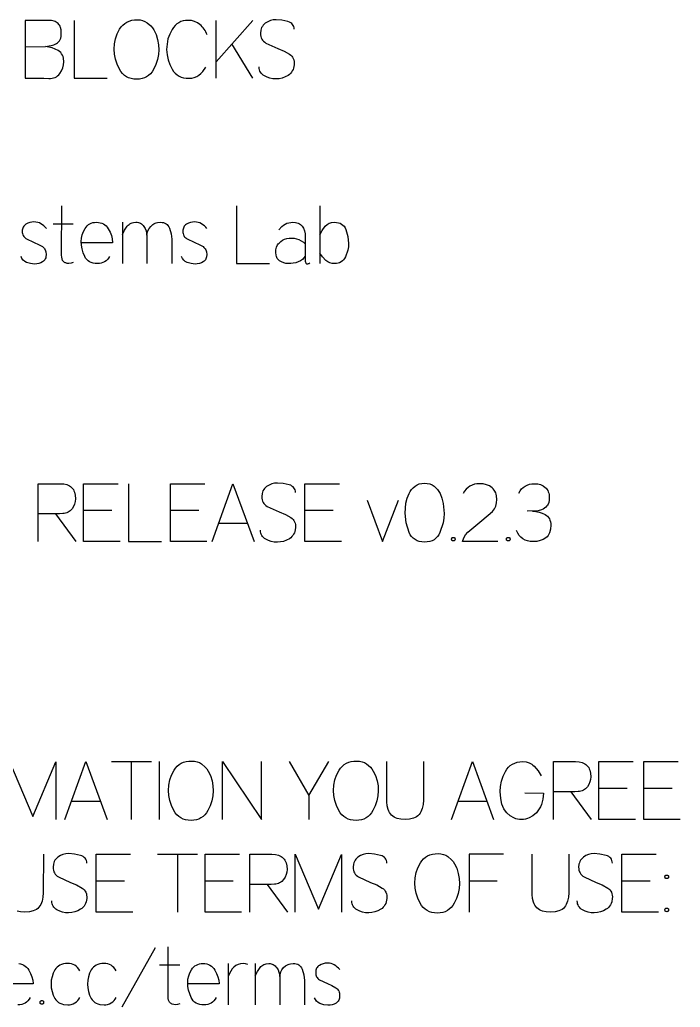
# Model space of a CAD drawing. Extents: x -1220 to 1220, y -1930 to 4067.
# Drawn here: x 51 to 896, y 2805 to 4067 of the extents above; entities that cross this region are included whole.
import ezdxf

# ---------------------------------------------------------------- set-up
doc = ezdxf.new("R2010")
doc.units = 0
doc.layers.add('TC', color=220, linetype='CONTINUOUS')

msp = doc.modelspace()

# ---------------------------------------------------------------- linework, layer by layer
at = {"layer": 'TC'}
for p, q in [((302.6, 4013.5, 0), (349.3, 4066.3, 0)), ((302.6, 3992.3, 0), (302.6, 4066.3, 0)), ((349.3, 3992.3, 0), (322.6, 4036.3, 0)), ((435.2, 3829.5, 0), (435.2, 3755.5, 0)), ((119.6, 3806, 0), (93.9, 3806, 0)), ((182.5, 3808.4, 0), (182.5, 3755.5, 0)), ((97, 3435.9, 0), (122.8, 3400.2, 0)), ((169, 3439.9, 0), (132.9, 3439.9, 0)), ((280.1, 3439.9, 0), (244, 3439.9, 0)), ((452.1, 3439.9, 0), (416, 3439.9, 0)), ((305.6, 3423.9, 0), (342.4, 3423.9, 0)), ((168.5, 3119.1, 0), (219.7, 3119.1, 0)), ((193.8, 3119.1, 0), (193.8, 3045.1, 0)), ((229.4, 3119.1, 0), (229.4, 3045.1, 0)), ((756.1, 3080.7, 0), (781.9, 3045, 0)), ((828.1, 3084.7, 0), (791.9, 3084.7, 0)), ((885.4, 3084.7, 0), (849.2, 3084.7, 0)), ((117.7, 3068.7, 0), (154.4, 3068.7, 0)), ((421.1, 3075.9, 0), (421.1, 3045.1, 0)), ((611.8, 3068.7, 0), (648.6, 3068.7, 0)), ((227.5, 3000.7, 0), (278.7, 3000.7, 0)), ((252.8, 3000.7, 0), (252.8, 2926.7, 0)), ((185.2, 2966.3, 0), (149.1, 2966.3, 0)), ((324.3, 2966.3, 0), (288.2, 2966.3, 0)), ((661.9, 2966.2, 0), (626.1, 2966.2, 0)), ((857.3, 2966.3, 0), (821.2, 2966.3, 0)), ((367.7, 2962.3, 0), (393.5, 2926.6, 0)), ((224.3, 2881.1, 0), (181.9, 2805.2, 0)), ((255.8, 2858.8, 0), (230.1, 2858.8, 0)), ((318.4, 2808.3, 0), (318.4, 2861.2, 0)), ((352.3, 2861.2, 0), (352.3, 2808.3, 0))]:
    msp.add_line(p, q, dxfattribs=at)
for points in [[(58.1, 4066.3), (58.1, 3992.3), (82, 3992.3), (88.3, 3992.1), (90.5, 3992.1), (92.6, 3992.4), (94.5, 3992.8), (96.4, 3993.5), (98.1, 3994.4), (99.6, 3995.5), (101.1, 3996.9), (102.4, 3998.4), (104.7, 4001.9), (106.3, 4005.5), (107.3, 4009.4), (107.6, 4013.3), (107.2, 4018), (106.6, 4020.1), (105.8, 4022), (104.8, 4023.7), (103.6, 4025.2), (102.1, 4026.5), (100.4, 4027.7), (96.7, 4029.7), (92.8, 4031.2), (88.6, 4032.3), (84.1, 4032.9)], [(58.1, 4032.6), (84.1, 4032.9), (91.6, 4034.1), (95, 4035.2), (98.2, 4036.7), (99.7, 4037.7), (100.9, 4038.8), (102, 4040.2), (102.9, 4041.8), (103.6, 4043.6), (104.1, 4045.6), (104.4, 4050.3), (104.2, 4054.1), (103.4, 4057.3), (102.8, 4058.8), (102.1, 4060.1), (101.3, 4061.2), (100.3, 4062.3), (99.2, 4063.2), (98, 4064.1), (96.7, 4064.7), (95.2, 4065.3), (91.8, 4066), (88, 4066.3), (58.1, 4066.3)], [(120.8, 4066.3), (120.8, 3992.3), (163, 3992.3)], [(402.2, 4055), (402.1, 4056.8), (401.7, 4058.4), (401.1, 4059.9), (400.2, 4061.2), (399.1, 4062.3), (397.7, 4063.3), (396, 4064.2), (394.1, 4064.8), (386.3, 4066.6), (379.1, 4067.1), (375.3, 4066.9), (371.8, 4066), (368.4, 4064.6), (365.2, 4062.6), (363.8, 4061.4), (362.6, 4060.1), (361.5, 4058.7), (360.6, 4057.2), (360, 4055.5), (359.5, 4053.7), (359.1, 4049.8), (359.2, 4047.7), (359.5, 4045.8), (360.1, 4044), (360.9, 4042.4), (361.8, 4040.9), (363, 4039.6), (364.5, 4038.4), (366.1, 4037.3), (381.3, 4030.4), (389.2, 4027.1), (396.2, 4023.2), (397.8, 4022), (399.1, 4020.7), (400.2, 4019.3), (401, 4017.7), (401.7, 4015.9), (402, 4014), (402.2, 4012), (402.1, 4009.7), (401.4, 4005.4), (400.7, 4003.5), (399.8, 4001.7), (398.7, 4000.1), (397.5, 3998.6), (396, 3997.2), (394.3, 3996), (390.7, 3994.1), (386.9, 3992.6), (383, 3991.8), (379, 3991.5), (375, 3991.7), (371.2, 3992.4), (367.5, 3993.6), (364.1, 3995.3), (362.5, 3996.3), (361.1, 3997.4), (360, 3998.7), (359, 4000.1), (358.3, 4001.6), (357.7, 4003.2), (357.4, 4004.9), (357.3, 4006.8)], [(119.7, 3756.8), (116.8, 3755.9), (114.1, 3755.6), (111.9, 3755.8), (110, 3756.3), (109.2, 3756.6), (108.4, 3757.1), (107.7, 3757.6), (107.1, 3758.2), (106.5, 3758.9), (106.1, 3759.7), (105.3, 3761.5), (104.9, 3763.6), (104.8, 3766.1), (104.9, 3829.5)], [(328.3, 3829.5), (328.3, 3755.5), (370.5, 3755.5)], [(166.2, 3764.8), (164.8, 3762.6), (163.3, 3760.7), (161.6, 3759.1), (159.7, 3757.8), (157.7, 3756.8), (155.5, 3756.1), (153.1, 3755.6), (150.5, 3755.5), (147.7, 3755.6), (145.1, 3756.1), (142.7, 3756.8), (140.6, 3757.8), (138.7, 3759.1), (137, 3760.7), (135.5, 3762.6), (134.3, 3764.8), (132.3, 3769.5), (130.9, 3774.2), (130.1, 3779.1), (129.8, 3783.9), (130.1, 3788.2), (131, 3792.4), (132.6, 3796.5), (134.7, 3800.4), (136, 3802.3), (137.5, 3803.9), (139.1, 3805.3), (140.8, 3806.4), (142.7, 3807.2), (144.8, 3807.9), (147, 3808.2), (149.4, 3808.4), (151.8, 3808.2), (154.1, 3807.8), (156.3, 3807.2), (158.2, 3806.2), (160, 3805.1), (161.7, 3803.6), (163.2, 3801.9), (164.5, 3799.9), (166.7, 3795.7), (168.4, 3791.4), (169.5, 3787), (170, 3782.6), (170, 3782.2), (129.7, 3782.2)], [(182.5, 3792.6), (185.2, 3798.1), (188.8, 3803.3), (189.9, 3804.5), (191, 3805.5), (192.2, 3806.4), (193.6, 3807.1), (195, 3807.6), (196.5, 3808), (199.8, 3808.4), (201.4, 3808.3), (202.9, 3808), (204.3, 3807.6), (205.6, 3807), (206.8, 3806.3), (207.9, 3805.3), (209, 3804.2), (209.9, 3803), (211.6, 3800.2), (212.8, 3797.4), (213.5, 3794.6), (213.9, 3791.7), (213.9, 3755.5)], [(213.9, 3791.7), (214.2, 3794.7), (215.1, 3797.6), (216.7, 3800.4), (218.8, 3803.1), (221.5, 3805.4), (222.9, 3806.3), (224.4, 3807), (225.9, 3807.6), (227.6, 3808), (231.1, 3808.4), (233.2, 3808.2), (235.1, 3807.9), (236.8, 3807.3), (238.3, 3806.5), (239.7, 3805.5), (240.8, 3804.2), (241.8, 3802.7), (242.6, 3801), (244.8, 3793.7), (245.6, 3786.6), (245.6, 3755.5)], [(382.4, 3798.8), (386.3, 3803), (388.4, 3804.6), (390.5, 3806), (392.8, 3807), (395.2, 3807.8), (397.7, 3808.2), (400.2, 3808.4), (404, 3808.1), (405.7, 3807.7), (407.3, 3807.1), (408.8, 3806.5), (410.1, 3805.6), (411.3, 3804.6), (412.4, 3803.5), (413.3, 3802.2), (414.1, 3800.8), (415.4, 3797.4), (416.2, 3793.5), (416.3, 3773.4), (416.3, 3760.6), (416.4, 3758.8), (416.7, 3757.3), (416.9, 3756.7), (417.2, 3756.2), (417.5, 3755.8), (417.7, 3755.7), (417.8, 3755.6), (418, 3755.4), (418.2, 3755.3), (418.5, 3755.3), (418.7, 3755.2), (419.2, 3755.2), (419.8, 3755.3), (420.4, 3755.5), (421, 3755.7), (422.4, 3756.6)], [(435.2, 3792.2), (438.1, 3797.8), (442, 3803.2), (444.4, 3805.4), (445.7, 3806.3), (447.1, 3807.1), (448.5, 3807.6), (450.1, 3808), (453.4, 3808.4), (456.2, 3808.2), (458.7, 3807.8), (460.9, 3807.1), (462.9, 3806.1), (464.6, 3804.8), (466.1, 3803.2), (467.3, 3801.4), (468.3, 3799.3), (470.9, 3790.3), (471.8, 3781.3), (471.5, 3777.1), (470.8, 3772.9), (467.7, 3764.3), (466.6, 3762.2), (465.3, 3760.4), (463.8, 3758.9), (462.2, 3757.7), (460.3, 3756.7), (458.3, 3756), (456.1, 3755.6), (453.7, 3755.5), (450.6, 3755.8), (447.8, 3756.5), (445.1, 3757.8), (442.7, 3759.6), (438.6, 3764), (435.2, 3768.9)], [(74.8, 3400.3), (74.8, 3474.3), (102.9, 3474.3), (107.5, 3474), (111.5, 3473.1), (113.2, 3472.4), (114.8, 3471.6), (116.3, 3470.6), (117.6, 3469.5), (118.8, 3468.2), (119.8, 3466.7), (120.6, 3465.2), (121.3, 3463.4), (122.2, 3459.5), (122.5, 3455), (122.2, 3451.5), (121.4, 3448.3), (120, 3445.1), (118.1, 3442.2), (115.7, 3439.6), (114.4, 3438.6), (113, 3437.7), (111.5, 3437.1), (109.9, 3436.6), (108.2, 3436.3), (106.3, 3436.1), (102, 3435.9), (97, 3435.9), (75, 3435.9)], [(179.6, 3400.3), (132.9, 3400.3), (132.9, 3474.3), (176.9, 3474.3)], [(190.2, 3474.3), (190.2, 3400.3), (232.4, 3400.3)], [(290.7, 3400.3), (244, 3400.3), (244, 3474.3), (288, 3474.3)], [(297.1, 3400.3), (323.9, 3474.3), (351.2, 3400.3)], [(403.9, 3463), (403.8, 3464.8), (403.4, 3466.4), (402.8, 3467.9), (401.9, 3469.2), (400.8, 3470.3), (399.4, 3471.3), (397.7, 3472.2), (395.8, 3472.8), (388, 3474.6), (380.8, 3475.1), (377, 3474.9), (373.5, 3474), (370.1, 3472.6), (366.9, 3470.6), (365.5, 3469.4), (364.3, 3468.1), (363.2, 3466.7), (362.3, 3465.2), (361.7, 3463.5), (361.2, 3461.7), (360.8, 3457.8), (360.9, 3455.7), (361.2, 3453.8), (361.8, 3452), (362.5, 3450.4), (363.5, 3448.9), (364.7, 3447.6), (366.1, 3446.4), (367.8, 3445.3), (383, 3438.4), (390.9, 3435.1), (397.9, 3431.2), (399.5, 3430), (400.8, 3428.7), (401.9, 3427.3), (402.7, 3425.7), (403.3, 3423.9), (403.7, 3422), (403.9, 3420), (403.8, 3417.7), (403.1, 3413.4), (402.4, 3411.5), (401.5, 3409.7), (400.4, 3408.1), (399.2, 3406.6), (397.7, 3405.2), (396, 3404), (392.4, 3402.1), (388.6, 3400.6), (384.7, 3399.8), (380.7, 3399.5), (376.7, 3399.7), (372.9, 3400.4), (369.2, 3401.6), (365.8, 3403.3), (364.2, 3404.3), (362.8, 3405.4), (361.6, 3406.7), (360.7, 3408.1), (360, 3409.6), (359.4, 3411.2), (359.1, 3412.9), (359, 3414.8)], [(462.7, 3400.3), (416, 3400.3), (416, 3474.3), (460, 3474.3)], [(662.6, 3400.4), (617.5, 3400.5), (619.1, 3404.9), (621.3, 3408.8), (624.1, 3412.4), (642.2, 3427.3), (655.6, 3438.9), (658.2, 3442.1), (660, 3445.7), (661.1, 3449.7), (661.5, 3454), (661.1, 3458.7), (660.6, 3460.8), (659.9, 3462.7), (659, 3464.6), (657.9, 3466.2), (656.7, 3467.7), (655.2, 3469.1), (651.9, 3471.4), (648.2, 3473), (644, 3474), (639.5, 3474.3), (635.9, 3474.1), (632.7, 3473.5), (629.7, 3472.5), (626.9, 3471.2), (624.5, 3469.4), (622.2, 3467.2), (620.2, 3464.7), (618.5, 3461.7)], [(689.5, 3462.1), (691.1, 3465), (693, 3467.5), (695.2, 3469.6), (697.6, 3471.3), (700.2, 3472.6), (703.1, 3473.5), (706.3, 3474.1), (709.7, 3474.3), (713.6, 3474), (717.2, 3473.1), (720.4, 3471.7), (723.2, 3469.6), (724.4, 3468.4), (725.5, 3467.1), (726.4, 3465.6), (727.1, 3464), (727.7, 3462.3), (728.1, 3460.5), (728.4, 3456.4), (728.2, 3453.2), (727.7, 3450.4), (726.8, 3448), (726.2, 3446.9), (725.5, 3446), (724, 3444.3), (722.3, 3442.9), (720.5, 3441.8), (718.4, 3440.9), (714, 3439.8), (700.1, 3439.2)], [(495.5, 3453.2), (515.1, 3400.3), (535.5, 3453.2)], [(707, 3439.2), (711.3, 3438.8), (715.3, 3437.9), (719.2, 3436.6), (723, 3434.9), (724.7, 3433.8), (726.2, 3432.6), (727.4, 3431.2), (728.5, 3429.5), (729.2, 3427.7), (729.8, 3425.7), (730.2, 3423.5), (730.3, 3421.1), (729.9, 3416), (728.7, 3411.6), (727.9, 3409.7), (726.8, 3408), (725.6, 3406.5), (724.1, 3405.2), (720.8, 3403), (716.9, 3401.5), (712.4, 3400.6), (707.4, 3400.3), (703.8, 3400.5), (700.4, 3401.2), (697.4, 3402.3), (694.6, 3403.8), (692.2, 3405.8), (690.1, 3408.2), (688.2, 3411.1), (686.7, 3414.4)], [(38.3, 3045.1), (38.3, 3119.1), (67.9, 3049.1), (97.5, 3118.8), (97.5, 3045.1)], [(109.1, 3045.1), (135.9, 3119.1), (163.2, 3045.1)], [(310.7, 3045.1), (310.7, 3119.1), (360.2, 3045.1), (360.2, 3119.1)], [(395.7, 3119.1), (421.1, 3075.9), (446.3, 3119.1)], [(567.7, 3119.1), (567.4, 3069.8), (567, 3064.3), (565.9, 3059.3), (564.2, 3055.1), (563.1, 3053.2), (561.9, 3051.5), (560.4, 3050), (558.8, 3048.7), (556.9, 3047.6), (554.8, 3046.7), (549.8, 3045.5), (544, 3045.1), (538.6, 3045.5), (533.9, 3046.5), (531.9, 3047.3), (530, 3048.3), (528.2, 3049.5), (526.7, 3050.8), (525.3, 3052.3), (524.1, 3054), (523.1, 3055.9), (522.2, 3057.9), (521, 3062.6), (520.5, 3067.9), (520.5, 3119.1)], [(603.2, 3045.1), (630.1, 3119.1), (657.3, 3045.1)], [(697, 3079.1), (721.1, 3079), (720.3, 3071.2), (718.6, 3064.4), (717.3, 3061.4), (715.7, 3058.6), (713.9, 3056.1), (711.9, 3053.8), (707.4, 3050), (702.8, 3047.2), (700.4, 3046.3), (698, 3045.6), (695.5, 3045.2), (693, 3045), (690.4, 3045.1), (687.9, 3045.5), (685.5, 3046.2), (683.2, 3047.1), (678.6, 3049.8), (674.2, 3053.7), (672.3, 3056), (670.5, 3058.7), (669.1, 3061.6), (667.9, 3064.8), (666.3, 3072.2), (665.8, 3080.8), (666.2, 3087.5), (667.4, 3094), (669.5, 3100.4), (672.3, 3106.6), (674.1, 3109.5), (676.2, 3112.1), (678.6, 3114.2), (681.2, 3116), (684.2, 3117.3), (687.4, 3118.3), (690.9, 3118.9), (694.6, 3119.1), (698.9, 3118.7), (702.7, 3117.7), (704.4, 3116.9), (706.1, 3115.9), (707.6, 3114.8), (709, 3113.5), (714.1, 3107.5), (718.1, 3100.8)], [(733.9, 3045.1), (733.9, 3119.1), (761.9, 3119.1), (766.5, 3118.8), (770.5, 3117.9), (772.3, 3117.2), (773.9, 3116.4), (775.3, 3115.4), (776.6, 3114.3), (777.8, 3113), (778.8, 3111.5), (779.6, 3110), (780.3, 3108.2), (781.2, 3104.3), (781.5, 3099.8), (781.3, 3096.3), (780.4, 3093.1), (779, 3089.9), (777.1, 3087), (774.7, 3084.4), (773.4, 3083.4), (772, 3082.5), (770.5, 3081.9), (768.9, 3081.4), (767.2, 3081.1), (765.4, 3080.9), (761, 3080.7), (756.1, 3080.7), (734, 3080.7)], [(838.6, 3045.1), (791.9, 3045.1), (791.9, 3119.1), (835.9, 3119.1)], [(895.9, 3045.1), (849.2, 3045.1), (849.2, 3119.1), (893.2, 3119.1)], [(81.5, 3000.7), (81.2, 2951.4), (80.8, 2945.9), (79.8, 2940.9), (78.1, 2936.7), (77, 2934.8), (75.7, 2933.1), (74.3, 2931.6), (72.6, 2930.3), (70.7, 2929.2), (68.6, 2928.3), (63.7, 2927.1), (57.8, 2926.7), (52.4, 2927.1), (47.8, 2928.1)], [(137, 2989.4), (136.9, 2991.2), (136.5, 2992.8), (135.9, 2994.3), (135, 2995.6), (133.8, 2996.7), (132.4, 2997.7), (130.8, 2998.6), (128.9, 2999.2), (121.1, 3001), (113.9, 3001.5), (110.1, 3001.3), (106.5, 3000.4), (103.2, 2999), (100, 2997), (98.6, 2995.8), (97.3, 2994.5), (96.3, 2993.1), (95.4, 2991.6), (94.7, 2989.9), (94.3, 2988.1), (93.9, 2984.2), (94, 2982.1), (94.3, 2980.2), (94.9, 2978.4), (95.6, 2976.8), (96.6, 2975.3), (97.8, 2974), (99.2, 2972.8), (100.9, 2971.7), (116.1, 2964.8), (123.9, 2961.5), (131, 2957.6), (132.5, 2956.4), (133.8, 2955.1), (134.9, 2953.7), (135.8, 2952.1), (136.4, 2950.3), (136.8, 2948.4), (137, 2946.4), (136.9, 2944.1), (136.1, 2939.8), (135.5, 2937.9), (134.6, 2936.1), (133.5, 2934.5), (132.2, 2933), (130.7, 2931.6), (129.1, 2930.4), (125.5, 2928.5), (121.7, 2927), (117.8, 2926.2), (113.7, 2925.9), (109.8, 2926.1), (106, 2926.8), (102.3, 2928), (98.8, 2929.7), (97.3, 2930.7), (95.9, 2931.8), (94.7, 2933.1), (93.8, 2934.5), (93, 2936), (92.5, 2937.6), (92.2, 2939.3), (92.1, 2941.2)], [(195.8, 2926.7), (149.1, 2926.7), (149.1, 3000.7), (193, 3000.7)], [(334.9, 2926.7), (288.2, 2926.7), (288.2, 3000.7), (332.2, 3000.7)], [(345.5, 2926.7), (345.5, 3000.7), (373.5, 3000.7), (378.1, 3000.4), (382.1, 2999.5), (383.9, 2998.8), (385.5, 2998), (386.9, 2997), (388.2, 2995.9), (389.4, 2994.6), (390.4, 2993.1), (391.2, 2991.6), (391.9, 2989.8), (392.8, 2985.9), (393.2, 2981.4), (392.9, 2977.9), (392, 2974.7), (390.7, 2971.5), (388.7, 2968.6), (386.4, 2966), (385, 2965), (383.6, 2964.1), (382.1, 2963.5), (380.5, 2963), (378.8, 2962.7), (377, 2962.5), (372.6, 2962.3), (367.7, 2962.3), (345.6, 2962.3)], [(403.5, 2926.7), (403.5, 3000.7), (433.1, 2930.7), (462.7, 3000.4), (462.7, 2926.7)], [(520.7, 2989.4), (520.6, 2991.2), (520.2, 2992.8), (519.6, 2994.3), (518.7, 2995.6), (517.6, 2996.7), (516.2, 2997.7), (514.5, 2998.6), (512.6, 2999.2), (504.8, 3001), (497.6, 3001.5), (493.8, 3001.3), (490.3, 3000.4), (486.9, 2999), (483.7, 2997), (482.3, 2995.8), (481.1, 2994.5), (480, 2993.1), (479.2, 2991.6), (478.5, 2989.9), (478, 2988.1), (477.6, 2984.2), (477.7, 2982.1), (478.1, 2980.2), (478.6, 2978.4), (479.4, 2976.8), (480.3, 2975.3), (481.5, 2974), (483, 2972.8), (484.6, 2971.7), (499.8, 2964.8), (507.7, 2961.5), (514.7, 2957.6), (516.3, 2956.4), (517.6, 2955.1), (518.7, 2953.7), (519.5, 2952.1), (520.2, 2950.3), (520.6, 2948.4), (520.7, 2946.4), (520.6, 2944.1), (519.9, 2939.8), (519.2, 2937.9), (518.3, 2936.1), (517.2, 2934.5), (516, 2933), (514.5, 2931.6), (512.8, 2930.4), (509.2, 2928.5), (505.4, 2927), (501.5, 2926.2), (497.5, 2925.9), (493.5, 2926.1), (489.7, 2926.8), (486.1, 2928), (482.6, 2929.7), (481, 2930.7), (479.6, 2931.8), (478.5, 2933.1), (477.5, 2934.5), (476.8, 2936), (476.2, 2937.6), (475.9, 2939.3), (475.8, 2941.2)], [(669.7, 3000.7), (626.1, 3000.7), (626.1, 2926.7)], [(753.6, 3000.7), (753.3, 2951.4), (752.9, 2945.9), (751.9, 2940.9), (750.2, 2936.7), (749.1, 2934.8), (747.8, 2933.1), (746.4, 2931.6), (744.7, 2930.3), (742.8, 2929.2), (740.7, 2928.3), (735.8, 2927.1), (730, 2926.7), (724.6, 2927.1), (719.9, 2928.1), (717.8, 2928.9), (715.9, 2929.9), (714.2, 2931.1), (712.6, 2932.4), (711.2, 2933.9), (710, 2935.6), (709, 2937.5), (708.2, 2939.5), (707, 2944.2), (706.5, 2949.5), (706.5, 3000.7)], [(809.1, 2989.4), (809, 2991.2), (808.6, 2992.8), (808, 2994.3), (807.1, 2995.6), (806, 2996.7), (804.6, 2997.7), (802.9, 2998.6), (801, 2999.2), (793.2, 3001), (786, 3001.5), (782.2, 3001.3), (778.7, 3000.4), (775.3, 2999), (772.1, 2997), (770.7, 2995.8), (769.5, 2994.5), (768.4, 2993.1), (767.5, 2991.6), (766.9, 2989.9), (766.4, 2988.1), (766, 2984.2), (766.1, 2982.1), (766.4, 2980.2), (767, 2978.4), (767.8, 2976.8), (768.7, 2975.3), (769.9, 2974), (771.3, 2972.8), (773, 2971.7), (788.2, 2964.8), (796.1, 2961.5), (803.1, 2957.6), (804.7, 2956.4), (806, 2955.1), (807.1, 2953.7), (807.9, 2952.1), (808.5, 2950.3), (808.9, 2948.4), (809.1, 2946.4), (809, 2944.1), (808.3, 2939.8), (807.6, 2937.9), (806.7, 2936.1), (805.6, 2934.5), (804.4, 2933), (802.9, 2931.6), (801.2, 2930.4), (797.6, 2928.5), (793.8, 2927), (789.9, 2926.2), (785.9, 2925.9), (781.9, 2926.1), (778.1, 2926.8), (774.4, 2928), (771, 2929.7), (769.4, 2930.7), (768, 2931.8), (766.9, 2933.1), (765.9, 2934.5), (765.2, 2936), (764.6, 2937.6), (764.3, 2939.3), (764.2, 2941.2)], [(867.9, 2926.7), (821.2, 2926.7), (821.2, 3000.7), (865.2, 3000.7)], [(255.9, 2809.6), (253.1, 2808.7), (250.3, 2808.4), (248.2, 2808.6), (246.3, 2809.1), (245.4, 2809.4), (244.7, 2809.9), (244, 2810.4), (243.4, 2811), (242.8, 2811.7), (242.3, 2812.5), (241.6, 2814.3), (241.2, 2816.4), (241, 2818.9), (241.1, 2882.3)], [(50.1, 2861), (52.4, 2860.6), (54.6, 2860), (56.5, 2859), (58.3, 2857.9), (60, 2856.4), (61.5, 2854.7), (62.8, 2852.7), (65, 2848.5), (66.7, 2844.2), (67.8, 2839.8), (68.3, 2835.4), (68.3, 2835), (28, 2835)], [(128.2, 2851.9), (126.9, 2854), (125.3, 2855.9), (123.6, 2857.5), (121.7, 2858.8), (119.6, 2859.8), (117.3, 2860.6), (114.9, 2861), (112.3, 2861.2), (109.6, 2861), (107.1, 2860.6), (104.8, 2860), (102.7, 2859.1), (100.8, 2857.9), (99.1, 2856.5), (97.5, 2854.8), (96.2, 2852.9), (94.1, 2848.7), (92.6, 2844.3), (91.6, 2839.7), (91.3, 2834.8), (91.6, 2829.9), (92.6, 2825.2), (94.1, 2820.7), (96.2, 2816.4), (97.5, 2814.5), (99, 2812.9), (100.8, 2811.5), (102.7, 2810.3), (104.9, 2809.4), (107.2, 2808.8), (112.6, 2808.3), (114.9, 2808.5), (117.2, 2808.9), (119.5, 2809.7), (121.7, 2810.7), (123.7, 2812.1), (125.4, 2813.7), (126.9, 2815.6), (128, 2817.7)], [(174.6, 2851.9), (173.3, 2854), (171.7, 2855.9), (170, 2857.5), (168.1, 2858.8), (166, 2859.8), (163.8, 2860.6), (161.3, 2861), (158.7, 2861.2), (156, 2861), (153.5, 2860.6), (151.2, 2860), (149.1, 2859.1), (147.2, 2857.9), (145.5, 2856.5), (143.9, 2854.8), (142.6, 2852.9), (140.5, 2848.7), (139, 2844.3), (138.1, 2839.7), (137.7, 2834.8), (138.1, 2829.9), (139, 2825.2), (140.5, 2820.7), (142.6, 2816.4), (143.9, 2814.5), (145.5, 2812.9), (147.2, 2811.5), (149.1, 2810.3), (151.3, 2809.4), (153.6, 2808.8), (159, 2808.3), (161.3, 2808.5), (163.6, 2808.9), (165.9, 2809.7), (168.1, 2810.7), (170.1, 2812.1), (171.8, 2813.7), (173.3, 2815.6), (174.4, 2817.7)], [(302.4, 2817.6), (301.1, 2815.4), (299.6, 2813.5), (297.9, 2811.9), (296, 2810.6), (294, 2809.6), (291.7, 2808.9), (289.4, 2808.4), (286.8, 2808.3), (284, 2808.4), (281.4, 2808.9), (279, 2809.6), (276.9, 2810.6), (274.9, 2811.9), (273.2, 2813.5), (271.8, 2815.4), (270.5, 2817.6), (268.6, 2822.3), (267.2, 2827), (266.4, 2831.9), (266.1, 2836.7), (266.4, 2841), (267.3, 2845.2), (268.8, 2849.3), (270.9, 2853.2), (272.3, 2855.1), (273.7, 2856.7), (275.3, 2858.1), (277.1, 2859.2), (279, 2860), (281.1, 2860.7), (283.3, 2861), (285.6, 2861.2), (288.1, 2861), (290.4, 2860.6), (292.5, 2860), (294.5, 2859), (296.3, 2857.9), (297.9, 2856.4), (299.4, 2854.7), (300.8, 2852.7), (303, 2848.5), (304.7, 2844.2), (305.8, 2839.8), (306.3, 2835.4), (306.3, 2835), (266, 2835)], [(343, 2860), (340.1, 2860.9), (337.2, 2861.2), (333.6, 2860.9), (330.4, 2860), (327.5, 2858.6), (325, 2856.6), (322.8, 2854.2), (321, 2851.5), (319.5, 2848.5), (318.4, 2845.2)], [(352.3, 2845.4), (355.1, 2850.9), (358.7, 2856.1), (359.7, 2857.3), (360.9, 2858.3), (362.1, 2859.2), (363.4, 2859.9), (364.9, 2860.4), (366.4, 2860.8), (369.7, 2861.2), (371.3, 2861.1), (372.7, 2860.8), (374.1, 2860.4), (375.4, 2859.8), (376.7, 2859.1), (377.8, 2858.1), (378.9, 2857), (379.8, 2855.8), (381.5, 2853), (382.7, 2850.2), (383.4, 2847.4), (383.7, 2844.5), (383.7, 2808.3)], [(383.7, 2844.5), (384.1, 2847.5), (385, 2850.4), (386.5, 2853.2), (388.7, 2855.9), (391.3, 2858.2), (392.8, 2859.1), (394.3, 2859.8), (395.8, 2860.4), (397.5, 2860.8), (401, 2861.2), (403.1, 2861), (404.9, 2860.7), (406.7, 2860.1), (408.2, 2859.3), (409.5, 2858.3), (410.7, 2857), (411.7, 2855.5), (412.5, 2853.8), (414.7, 2846.5), (415.5, 2839.4), (415.5, 2808.3)], [(64.5, 2817.6), (63.1, 2815.4), (61.6, 2813.5), (59.9, 2811.9), (58, 2810.6), (56, 2809.6), (53.8, 2808.9), (51.4, 2808.4), (48.8, 2808.3)]]:
    msp.add_lwpolyline(points, dxfattribs=at)
for points in [[(201.6, 4067.1), (205.2, 4066.9), (208.4, 4066.2), (211.4, 4065.1), (214.2, 4063.4), (218.9, 4059.3), (220.9, 4056.9), (222.6, 4054.2), (225.5, 4048.4), (227.5, 4041.9), (228.7, 4035.2), (229.1, 4028.9), (228.7, 4022.6), (227.4, 4016.3), (225.2, 4010), (222.2, 4003.7), (220.4, 4000.8), (218.3, 3998.2), (216, 3996.1), (213.5, 3994.3), (210.7, 3992.9), (207.6, 3991.9), (204.3, 3991.3), (200.8, 3991.1), (197.1, 3991.3), (193.7, 3991.9), (190.5, 3992.9), (187.6, 3994.3), (185, 3996.1), (182.6, 3998.3), (180.5, 4000.9), (178.7, 4003.9), (175.7, 4010.3), (173.6, 4016.7), (172.3, 4023.2), (171.9, 4029.6), (172.3, 4036.4), (173.7, 4042.9), (175.9, 4049.2), (179, 4055.2), (180.9, 4058), (183.1, 4060.4), (185.5, 4062.5), (188.2, 4064.2), (191.2, 4065.5), (194.4, 4066.4), (197.9, 4067)], [(568.8, 3474.9), (572.4, 3474.7), (575.6, 3474), (578.5, 3472.8), (581.1, 3471.1), (583.4, 3469.1), (585.5, 3466.9), (587.3, 3464.4), (588.8, 3461.6), (591.2, 3455.6), (592.7, 3449.1), (593.9, 3436.3), (593.6, 3430.3), (592.6, 3424.2), (588.6, 3411.9), (587.2, 3409.1), (585.4, 3406.6), (583.4, 3404.5), (581.1, 3402.7), (578.5, 3401.4), (575.6, 3400.4), (572.3, 3399.9), (568.8, 3399.7), (565.4, 3399.9), (562.2, 3400.4), (559.3, 3401.4), (556.7, 3402.8), (554.4, 3404.5), (552.4, 3406.6), (550.6, 3409.1), (549.2, 3412), (545.3, 3424.3), (544, 3436.5), (545.1, 3449.2), (546.6, 3455.7), (549.1, 3461.7), (550.6, 3464.4), (552.4, 3466.9), (554.4, 3469.2), (556.7, 3471.1), (559.3, 3472.8), (562.2, 3474), (565.4, 3474.7)], [(605.7, 3405.7), (606.3, 3405.7), (606.7, 3405.6), (606.9, 3405.5), (607.1, 3405.4), (607.3, 3405.3), (607.4, 3405.1), (607.5, 3405), (607.7, 3404.8), (607.7, 3404.6), (607.8, 3404.4), (607.9, 3404), (608, 3403.5), (607.9, 3402.9), (607.8, 3402.5), (607.7, 3402.2), (607.7, 3402.1), (607.5, 3401.9), (607.4, 3401.7), (607.3, 3401.6), (607.1, 3401.5), (606.9, 3401.4), (606.7, 3401.3), (606.3, 3401.2), (605.7, 3401.1), (605.2, 3401.2), (604.7, 3401.3), (604.5, 3401.4), (604.3, 3401.5), (604.2, 3401.6), (604, 3401.7), (603.9, 3401.9), (603.7, 3402.1), (603.6, 3402.2), (603.6, 3402.5), (603.5, 3402.9), (603.4, 3403.5), (603.5, 3404), (603.6, 3404.4), (603.6, 3404.6), (603.7, 3404.8), (603.9, 3405), (604, 3405.1), (604.2, 3405.3), (604.3, 3405.4), (604.5, 3405.5), (604.7, 3405.6), (605.2, 3405.7)], [(676, 3405.7), (676.6, 3405.7), (677, 3405.6), (677.2, 3405.5), (677.4, 3405.4), (677.6, 3405.3), (677.7, 3405.1), (677.8, 3405), (678, 3404.8), (678, 3404.6), (678.1, 3404.4), (678.2, 3404), (678.3, 3403.5), (678.2, 3402.9), (678.1, 3402.5), (678, 3402.2), (678, 3402.1), (677.8, 3401.9), (677.7, 3401.7), (677.6, 3401.6), (677.4, 3401.5), (677.2, 3401.4), (677, 3401.3), (676.6, 3401.2), (676, 3401.1), (675.5, 3401.2), (675, 3401.3), (674.8, 3401.4), (674.6, 3401.5), (674.5, 3401.6), (674.3, 3401.7), (674.2, 3401.9), (674, 3402.1), (673.9, 3402.2), (673.9, 3402.5), (673.8, 3402.9), (673.7, 3403.5), (673.8, 3404), (673.9, 3404.4), (673.9, 3404.6), (674, 3404.8), (674.2, 3405), (674.3, 3405.1), (674.5, 3405.3), (674.6, 3405.4), (674.8, 3405.5), (675, 3405.6), (675.5, 3405.7)], [(271.2, 3119.9), (274.7, 3119.7), (278, 3119), (281, 3117.9), (283.7, 3116.2), (288.4, 3112.1), (290.4, 3109.7), (292.2, 3107), (295.1, 3101.2), (297.1, 3094.7), (298.2, 3088), (298.6, 3081.7), (298.2, 3075.4), (296.9, 3069.1), (294.8, 3062.8), (291.8, 3056.5), (290, 3053.6), (287.9, 3051), (285.6, 3048.9), (283, 3047.1), (280.2, 3045.7), (277.2, 3044.7), (273.9, 3044.1), (270.3, 3043.9), (266.6, 3044.1), (263.2, 3044.7), (260.1, 3045.7), (257.2, 3047.1), (254.5, 3048.9), (252.2, 3051.1), (250.1, 3053.7), (248.2, 3056.7), (245.3, 3063.1), (243.1, 3069.5), (241.9, 3076), (241.5, 3082.4), (241.9, 3089.2), (243.2, 3095.7), (245.4, 3102), (248.5, 3108), (250.5, 3110.8), (252.6, 3113.2), (255.1, 3115.3), (257.8, 3117), (260.7, 3118.3), (264, 3119.2), (267.4, 3119.8)], [(482.3, 3119.9), (485.8, 3119.7), (489.1, 3119), (492.1, 3117.9), (494.8, 3116.2), (499.6, 3112.1), (501.5, 3109.7), (503.3, 3107), (506.2, 3101.2), (508.2, 3094.7), (509.4, 3088), (509.8, 3081.7), (509.3, 3075.4), (508, 3069.1), (505.9, 3062.8), (502.9, 3056.5), (501.1, 3053.6), (499, 3051), (496.7, 3048.9), (494.1, 3047.1), (491.3, 3045.7), (488.3, 3044.7), (485, 3044.1), (481.4, 3043.9), (477.7, 3044.1), (474.3, 3044.7), (471.2, 3045.7), (468.3, 3047.1), (465.7, 3048.9), (463.3, 3051.1), (461.2, 3053.7), (459.3, 3056.7), (456.4, 3063.1), (454.3, 3069.5), (453, 3076), (452.6, 3082.4), (453, 3089.2), (454.3, 3095.7), (456.5, 3102), (459.6, 3108), (461.6, 3110.8), (463.8, 3113.2), (466.2, 3115.3), (468.9, 3117), (471.9, 3118.3), (475.1, 3119.2), (478.5, 3119.8)], [(586.2, 3001.5), (589.7, 3001.3), (593, 3000.6), (596, 2999.5), (598.8, 2997.8), (603.5, 2993.7), (605.5, 2991.3), (607.2, 2988.6), (610.1, 2982.8), (612.1, 2976.3), (613.3, 2969.6), (613.7, 2963.3), (613.2, 2957), (612, 2950.7), (609.8, 2944.4), (606.8, 2938.1), (605, 2935.2), (602.9, 2932.6), (600.6, 2930.5), (598.1, 2928.7), (595.2, 2927.3), (592.2, 2926.3), (588.9, 2925.7), (585.3, 2925.5), (581.7, 2925.7), (578.3, 2926.3), (575.1, 2927.3), (572.2, 2928.7), (569.6, 2930.5), (567.2, 2932.7), (565.1, 2935.3), (563.2, 2938.3), (560.3, 2944.7), (558.2, 2951.1), (556.9, 2957.6), (556.5, 2964), (556.9, 2970.8), (558.3, 2977.3), (560.5, 2983.6), (563.6, 2989.6), (565.5, 2992.4), (567.7, 2994.8), (570.1, 2996.9), (572.8, 2998.6), (575.8, 2999.9), (579, 3000.8), (582.5, 3001.4)], [(878.6, 2974.2), (879.1, 2974.1), (879.6, 2974), (879.8, 2973.9), (880, 2973.9), (880.2, 2973.7), (880.3, 2973.6), (880.5, 2973.5), (880.6, 2973.3), (880.7, 2973.1), (880.8, 2972.9), (880.9, 2972.5), (880.9, 2971.9), (880.9, 2971.4), (880.8, 2970.9), (880.7, 2970.7), (880.6, 2970.5), (880.5, 2970.4), (880.3, 2970.2), (880.2, 2970.1), (880, 2969.9), (879.8, 2969.8), (879.6, 2969.8), (879.1, 2969.7), (878.6, 2969.6), (878.1, 2969.7), (877.6, 2969.8), (877.4, 2969.8), (877.2, 2969.9), (877.1, 2970.1), (876.9, 2970.2), (876.8, 2970.4), (876.7, 2970.5), (876.6, 2970.7), (876.5, 2970.9), (876.4, 2971.4), (876.4, 2971.9), (876.4, 2972.5), (876.5, 2972.9), (876.6, 2973.1), (876.7, 2973.3), (876.8, 2973.5), (876.9, 2973.6), (877.1, 2973.7), (877.2, 2973.9), (877.4, 2973.9), (877.6, 2974), (878.1, 2974.1)], [(878.6, 2931.9), (879.1, 2931.8), (879.6, 2931.7), (879.8, 2931.7), (880, 2931.6), (880.2, 2931.5), (880.3, 2931.3), (880.5, 2931.2), (880.6, 2931), (880.7, 2930.8), (880.8, 2930.6), (880.9, 2930.2), (880.9, 2929.7), (880.9, 2929.1), (880.8, 2928.6), (880.7, 2928.4), (880.6, 2928.2), (880.5, 2928.1), (880.3, 2927.9), (880.2, 2927.8), (880, 2927.7), (879.8, 2927.6), (879.6, 2927.5), (879.1, 2927.4), (878.6, 2927.3), (878.1, 2927.4), (877.6, 2927.5), (877.4, 2927.6), (877.2, 2927.7), (877.1, 2927.8), (876.9, 2927.9), (876.8, 2928.1), (876.7, 2928.2), (876.6, 2928.4), (876.5, 2928.6), (876.4, 2929.1), (876.4, 2929.7), (876.4, 2930.2), (876.5, 2930.6), (876.6, 2930.8), (876.7, 2931), (876.8, 2931.2), (876.9, 2931.3), (877.1, 2931.5), (877.2, 2931.6), (877.4, 2931.7), (877.6, 2931.7), (878.1, 2931.8)], [(79.6, 2813.7), (80.1, 2813.7), (80.6, 2813.6), (80.8, 2813.5), (81, 2813.4), (81.1, 2813.3), (81.3, 2813.1), (81.4, 2813), (81.5, 2812.8), (81.6, 2812.6), (81.7, 2812.4), (81.8, 2812), (81.8, 2811.5), (81.8, 2810.9), (81.7, 2810.5), (81.6, 2810.2), (81.5, 2810.1), (81.4, 2809.9), (81.3, 2809.7), (81.1, 2809.6), (81, 2809.5), (80.8, 2809.4), (80.6, 2809.3), (80.1, 2809.2), (79.6, 2809.1), (79.1, 2809.2), (78.6, 2809.3), (78.4, 2809.4), (78.2, 2809.5), (78, 2809.6), (77.9, 2809.7), (77.7, 2809.9), (77.6, 2810.1), (77.5, 2810.2), (77.4, 2810.5), (77.3, 2810.9), (77.3, 2811.5), (77.3, 2812), (77.4, 2812.4), (77.5, 2812.6), (77.6, 2812.8), (77.7, 2813), (77.9, 2813.1), (78, 2813.3), (78.2, 2813.4), (78.4, 2813.5), (78.6, 2813.6), (79.1, 2813.7)]]:
    msp.add_lwpolyline(points, close=True, dxfattribs=at)
for points in [[(290.9, 4047.8, 0.131103), (281.6, 4061), (278.4, 4063.3), (274.8, 4065), (270.9, 4066), (266.6, 4066.3), (263.3, 4066.1), (260.2, 4065.6), (257.3, 4064.7), (254.6, 4063.4), (252.2, 4061.8), (249.9, 4059.8), (247.8, 4057.4), (246, 4054.7), (243, 4048.8), (240.8, 4042.6), (239.6, 4036.1), (239.1, 4029.3), (239.6, 4022.5), (240.9, 4016), (243.1, 4009.8), (246.1, 4003.8), (248, 4001.1), (250.1, 3998.8), (252.4, 3996.8), (255, 3995.2), (257.8, 3993.9), (260.8, 3993), (264, 3992.5), (267.5, 3992.3), (271.1, 3992.6), (274.5, 3993.3), (277.6, 3994.6), (280.4, 3996.3), (282.9, 3998.5), (285.2, 4000.9), (289.2, 4006.7)], [(85.3, 3800.5, 0.07263), (78.2, 3806.5), (76.3, 3807.5), (74.2, 3808.2), (71.9, 3808.6), (69.3, 3808.8), (66.6, 3808.6), (64, 3808.1), (61.5, 3807.2), (59.1, 3805.9), (58, 3805.2), (57.1, 3804.3), (56.3, 3803.3), (55.6, 3802.2), (55.1, 3801), (54.7, 3799.7), (54.5, 3798.3), (54.5, 3795.2), (54.7, 3793.8), (55.1, 3792.5), (55.6, 3791.3), (56.3, 3790.3), (57.1, 3789.3), (58.1, 3788.4), (59.2, 3787.6), (69.7, 3782.6), (75.2, 3780.1), (80.2, 3777.2), (81.4, 3776.3), (82.3, 3775.4), (83.1, 3774.3), (83.8, 3773.2), (84.3, 3771.9), (84.7, 3770.4), (85, 3767.2), (84.7, 3764.1), (84.4, 3762.8), (83.9, 3761.5), (83.2, 3760.4), (82.4, 3759.4), (81.5, 3758.5), (80.4, 3757.7), (78.1, 3756.5), (75.6, 3755.7), (72.9, 3755.1), (70, 3755), (64.9, 3755.5), (59.8, 3757.1, -0.205712), (52.9, 3764.5)], [(290.7, 3800.5, 0.07263), (283.6, 3806.5), (281.7, 3807.5), (279.6, 3808.2), (277.3, 3808.6), (274.8, 3808.8), (272, 3808.6), (269.4, 3808.1), (266.9, 3807.2), (264.5, 3805.9), (263.4, 3805.2), (262.5, 3804.3), (261.7, 3803.3), (261, 3802.2), (260.5, 3801), (260.1, 3799.7), (259.9, 3798.3), (259.9, 3795.2), (260.1, 3793.8), (260.5, 3792.5), (261, 3791.3), (261.7, 3790.3), (262.5, 3789.3), (263.5, 3788.4), (264.6, 3787.6), (275.1, 3782.6), (280.6, 3780.1), (285.6, 3777.2), (286.8, 3776.3), (287.7, 3775.4), (288.5, 3774.3), (289.2, 3773.2), (289.7, 3771.9), (290.1, 3770.4), (290.4, 3767.2), (290.1, 3764.1), (289.8, 3762.8), (289.3, 3761.5), (288.6, 3760.4), (287.8, 3759.4), (286.9, 3758.5), (285.9, 3757.7), (283.5, 3756.5), (281, 3755.7), (278.3, 3755.1), (275.4, 3755), (270.3, 3755.5), (265.2, 3757.1, -0.205712), (258.3, 3764.5)], [(416.3, 3765.1), (414.7, 3762.8), (412.7, 3760.8), (410.2, 3759.1), (407.3, 3757.7), (404.2, 3756.6), (401.1, 3755.9), (397.9, 3755.5), (394.7, 3755.5), (391.7, 3755.8), (388.8, 3756.6), (386.1, 3757.7), (383.5, 3759.2), (382.4, 3760.1), (381.4, 3761.1), (380.6, 3762.2), (379.9, 3763.5), (379.4, 3764.8), (379, 3766.3), (378.7, 3769.6), (378.9, 3773.3), (379.7, 3776.5), (381, 3779.4), (381.8, 3780.7), (382.8, 3781.8), (385, 3783.9), (387.4, 3785.5), (390, 3786.8), (392.8, 3787.6), (395.8, 3788.1), (398.9, 3788.2), (402, 3787.9), (405.2, 3787.2, -0.136433), (416.4, 3780.9)], [(460.6, 2853.3, 0.07263), (453.5, 2859.3), (451.6, 2860.3), (449.5, 2861), (447.2, 2861.4), (444.6, 2861.6), (441.9, 2861.4), (439.3, 2860.9), (436.8, 2860), (434.4, 2858.7), (433.3, 2858), (432.3, 2857.1), (431.5, 2856.1), (430.9, 2855), (430.4, 2853.8), (430, 2852.5), (429.8, 2851.1), (429.8, 2848), (430, 2846.6), (430.4, 2845.3), (430.9, 2844.1), (431.6, 2843.1), (432.4, 2842.1), (433.4, 2841.2), (434.5, 2840.4), (445, 2835.4), (450.5, 2832.9), (455.5, 2830), (456.6, 2829.1), (457.6, 2828.2), (458.4, 2827.1), (459.1, 2826), (459.6, 2824.7), (460, 2823.2), (460.3, 2820), (460, 2816.9), (459.6, 2815.6), (459.1, 2814.3), (458.5, 2813.2), (457.7, 2812.2), (456.8, 2811.3), (455.7, 2810.5), (453.4, 2809.3), (450.9, 2808.5), (448.2, 2807.9), (445.3, 2807.8), (440.1, 2808.3), (435.1, 2809.9, -0.205712), (428.1, 2817.3)]]:
    msp.add_lwpolyline(points, format="xyb", dxfattribs=at)

doc.saveas('drawing.dxf')
